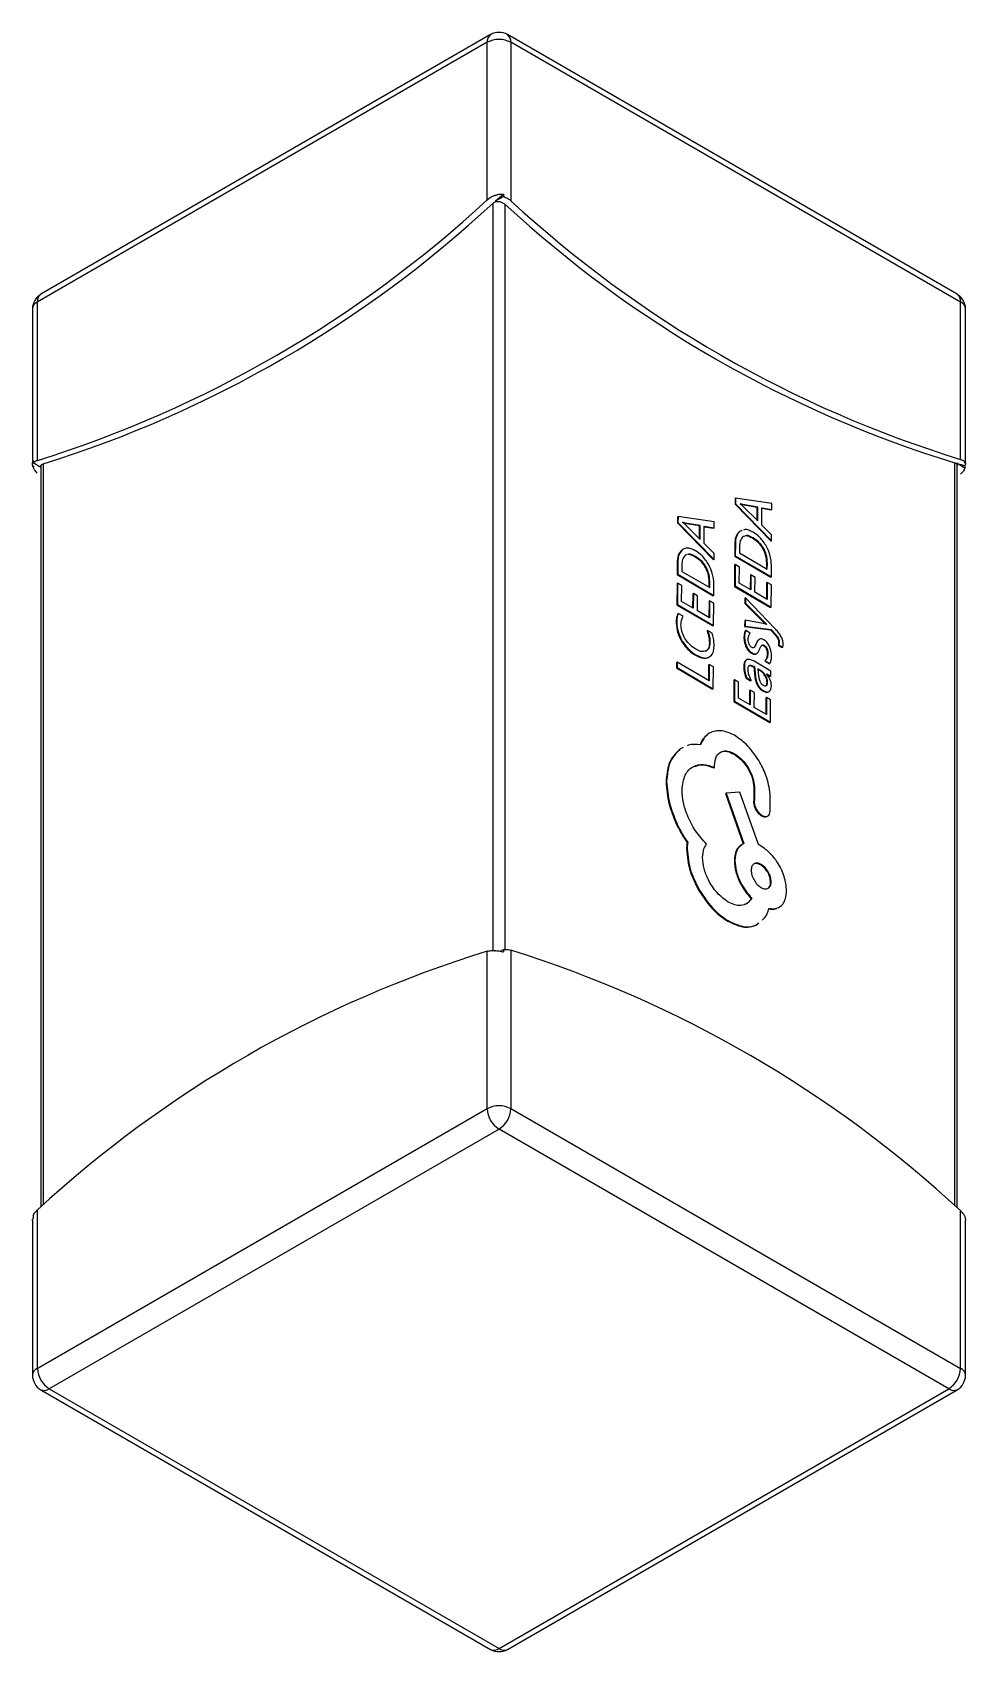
# Model space of a CAD drawing. Header units: millimetres. Extents: x 206 to 880, y 122 to 722.
# Drawn here: x 746.4 to 757.55, y 284.17 to 303.51 of the extents above; entities that cross this region are included whole.
import ezdxf

# ---------------------------------------------------------------- set-up
doc = ezdxf.new("R2010")
doc.units = ezdxf.units.MM

msp = doc.modelspace()

# ---------------------------------------------------------------- linework, layer by layer
at = {"color": 7, "linetype": 'Continuous', "lineweight": 25}
for p, q in [((751.83, 303.395), (746.456, 300.293)), ((751.872, 303.487), (746.498, 300.385)), ((751.83, 301.515), (751.83, 303.395)), ((757.446, 300.385), (752.072, 303.487)), ((752.113, 303.395), (752.113, 301.503)), ((757.487, 300.293), (752.113, 303.395)), ((751.92, 301.567), (751.92, 301.57)), ((751.931, 301.56), (751.92, 301.567)), ((751.931, 301.501), (752.024, 301.554)), ((752.024, 301.583), (752.024, 301.554)), ((751.901, 292.546), (751.901, 301.474)), ((751.931, 301.501), (751.931, 301.494)), ((752.043, 301.462), (752.043, 292.558)), ((746.398, 300.211), (746.398, 298.362)), ((746.456, 300.293), (746.456, 298.4)), ((757.487, 298.412), (757.487, 300.293)), ((757.546, 298.362), (757.546, 300.211)), ((746.405, 298.399), (746.405, 298.37)), ((746.497, 298.317), (746.405, 298.37)), ((746.416, 298.329), (746.405, 298.323)), ((746.405, 298.323), (746.405, 298.326)), ((746.497, 298.317), (746.498, 298.317)), ((746.498, 298.339), (746.498, 289.484)), ((746.527, 298.359), (746.527, 289.51)), ((757.417, 289.498), (757.417, 298.372)), ((757.446, 289.472), (757.446, 298.339)), ((757.539, 298.31), (757.447, 298.363)), ((757.539, 298.383), (757.528, 298.376)), ((757.539, 298.383), (757.539, 298.386)), ((757.539, 298.339), (757.539, 298.31)), ((754.799, 297.951), (754.792, 297.947)), ((754.792, 297.947), (754.792, 297.878)), ((754.799, 297.882), (754.792, 297.878)), ((754.799, 297.951), (754.799, 297.882)), ((755.232, 297.887), (754.799, 297.951)), ((754.799, 297.882), (755.229, 297.44)), ((754.854, 297.883), (754.854, 297.882)), ((755.231, 297.816), (755.232, 297.887)), ((754.104, 297.726), (754.103, 297.657)), ((754.111, 297.73), (754.104, 297.726)), ((754.111, 297.73), (754.11, 297.661)), ((754.543, 297.666), (754.111, 297.73)), ((754.792, 297.878), (755.222, 297.436)), ((754.877, 297.869), (754.865, 297.873)), ((754.884, 297.873), (754.877, 297.869)), ((755.057, 297.839), (754.877, 297.869)), ((755.064, 297.843), (754.884, 297.873)), ((754.884, 297.856), (755.063, 297.677)), ((755.056, 297.684), (755.057, 297.839)), ((755.064, 297.843), (755.057, 297.839)), ((755.063, 297.677), (755.064, 297.843)), ((755.112, 297.628), (755.113, 297.835)), ((755.113, 297.835), (755.231, 297.816)), ((755.113, 297.83), (755.224, 297.812)), ((755.231, 297.816), (755.224, 297.812)), ((754.11, 297.661), (754.103, 297.657)), ((754.103, 297.657), (754.534, 297.215)), ((754.11, 297.661), (754.541, 297.219)), ((754.166, 297.662), (754.166, 297.661)), ((754.189, 297.648), (754.177, 297.652)), ((754.196, 297.653), (754.189, 297.648)), ((754.369, 297.618), (754.189, 297.648)), ((754.376, 297.623), (754.196, 297.653)), ((754.196, 297.635), (754.375, 297.456)), ((754.368, 297.463), (754.369, 297.618)), ((754.376, 297.623), (754.369, 297.618)), ((754.375, 297.456), (754.376, 297.623)), ((754.423, 297.407), (754.425, 297.614)), ((754.425, 297.614), (754.543, 297.595)), ((754.425, 297.609), (754.536, 297.591)), ((754.543, 297.595), (754.536, 297.591)), ((754.543, 297.595), (754.543, 297.666)), ((754.865, 297.558), (754.847, 297.553)), ((754.854, 297.557), (754.847, 297.553)), ((754.872, 297.563), (754.854, 297.557)), ((754.902, 297.493), (754.88, 297.487)), ((754.909, 297.497), (754.887, 297.491)), ((755.229, 297.511), (755.112, 297.628)), ((755.229, 297.44), (755.229, 297.511)), ((754.166, 297.336), (754.159, 297.332)), ((754.541, 297.29), (754.423, 297.407)), ((754.789, 297.399), (754.788, 297.257)), ((754.796, 297.403), (754.789, 297.399)), ((754.796, 297.403), (754.795, 297.261)), ((754.845, 297.371), (754.845, 297.296)), ((755.009, 297.474), (755.002, 297.47)), ((755.134, 297.348), (755.127, 297.344)), ((755.229, 297.44), (755.222, 297.436)), ((754.1, 297.178), (754.099, 297.036)), ((754.107, 297.182), (754.1, 297.178)), ((754.107, 297.182), (754.107, 297.04)), ((754.157, 297.15), (754.157, 297.075)), ((754.213, 297.272), (754.191, 297.266)), ((754.22, 297.276), (754.199, 297.27)), ((754.32, 297.253), (754.313, 297.249)), ((754.446, 297.127), (754.438, 297.123)), ((754.541, 297.219), (754.534, 297.215)), ((754.541, 297.219), (754.541, 297.29)), ((754.787, 297.152), (754.786, 296.896)), ((754.794, 297.156), (754.787, 297.152)), ((754.795, 297.261), (754.788, 297.257)), ((754.788, 297.257), (755.219, 297.005)), ((754.794, 297.156), (754.793, 296.901)), ((754.844, 297.127), (754.794, 297.156)), ((754.795, 297.261), (755.226, 297.009)), ((754.843, 296.936), (754.844, 297.127)), ((754.845, 297.296), (755.177, 297.102)), ((755.17, 297.106), (755.171, 297.17)), ((755.178, 297.174), (755.171, 297.17)), ((755.177, 297.102), (755.178, 297.174)), ((755.226, 297.009), (755.227, 297.145)), ((754.099, 296.931), (754.097, 296.676)), ((754.107, 297.04), (754.099, 297.036)), ((754.099, 297.036), (754.531, 296.784)), ((754.106, 296.935), (754.099, 296.931)), ((754.106, 296.935), (754.104, 296.68)), ((754.156, 296.906), (754.106, 296.935)), ((754.107, 297.04), (754.538, 296.788)), ((754.157, 297.075), (754.489, 296.881)), ((754.482, 296.885), (754.483, 296.949)), ((754.49, 296.953), (754.483, 296.949)), ((754.489, 296.881), (754.49, 296.953)), ((754.538, 296.788), (754.539, 296.924)), ((754.981, 296.855), (754.843, 296.936)), ((754.975, 297.028), (754.974, 296.859)), ((754.982, 297.032), (754.975, 297.028)), ((754.982, 297.032), (754.981, 296.855)), ((755.031, 297.003), (754.982, 297.032)), ((755.03, 296.826), (755.031, 297.003)), ((755.169, 296.94), (755.168, 296.745)), ((755.176, 296.944), (755.169, 296.94)), ((755.176, 296.944), (755.175, 296.741)), ((755.226, 296.915), (755.176, 296.944)), ((755.226, 297.009), (755.219, 297.005)), ((755.224, 296.648), (755.226, 296.915)), ((754.154, 296.715), (754.156, 296.906)), ((754.286, 296.807), (754.285, 296.638)), ((754.294, 296.811), (754.286, 296.807)), ((754.294, 296.811), (754.292, 296.634)), ((754.343, 296.782), (754.294, 296.811)), ((754.342, 296.605), (754.343, 296.782)), ((754.481, 296.719), (754.48, 296.524)), ((754.488, 296.723), (754.481, 296.719)), ((754.488, 296.723), (754.487, 296.52)), ((754.537, 296.694), (754.488, 296.723)), ((754.538, 296.788), (754.531, 296.784)), ((754.793, 296.901), (754.786, 296.896)), ((754.786, 296.896), (755.217, 296.644)), ((754.793, 296.901), (755.224, 296.648)), ((754.915, 296.761), (754.908, 296.757)), ((754.908, 296.757), (754.908, 296.693)), ((755.269, 296.393), (754.915, 296.761)), ((754.915, 296.761), (754.915, 296.697)), ((755.175, 296.741), (755.03, 296.826)), ((754.104, 296.68), (754.097, 296.676)), ((754.097, 296.676), (754.529, 296.423)), ((754.104, 296.68), (754.536, 296.427)), ((754.114, 296.574), (754.107, 296.57)), ((754.172, 296.54), (754.114, 296.574)), ((754.292, 296.634), (754.154, 296.715)), ((754.487, 296.52), (754.342, 296.605)), ((754.536, 296.427), (754.537, 296.694)), ((754.915, 296.697), (754.908, 296.693)), ((754.908, 296.693), (755.139, 296.46)), ((754.915, 296.697), (755.146, 296.464)), ((755.224, 296.648), (755.217, 296.644)), ((754.096, 296.467), (754.089, 296.463)), ((754.464, 296.369), (754.457, 296.365)), ((754.517, 296.338), (754.464, 296.369)), ((754.536, 296.427), (754.529, 296.423)), ((754.907, 296.486), (754.906, 296.417)), ((754.913, 296.421), (754.906, 296.417)), ((754.906, 296.417), (755.215, 296.376)), ((754.914, 296.491), (754.907, 296.486)), ((754.914, 296.491), (754.913, 296.421)), ((754.913, 296.421), (755.222, 296.38)), ((754.92, 296.368), (754.913, 296.364)), ((755.146, 296.448), (754.914, 296.491)), ((754.972, 296.337), (754.92, 296.368)), ((755.146, 296.464), (755.139, 296.46)), ((755.171, 296.44), (755.146, 296.448)), ((755.171, 296.442), (755.169, 296.441)), ((755.171, 296.442), (755.171, 296.44)), ((755.222, 296.38), (755.215, 296.376)), ((755.215, 296.376), (755.27, 296.316)), ((755.222, 296.38), (755.278, 296.32)), ((754.158, 296.247), (754.151, 296.243)), ((754.492, 296.224), (754.485, 296.22)), ((754.905, 296.292), (754.898, 296.288)), ((754.929, 296.179), (754.922, 296.175)), ((755.046, 296.21), (755.039, 296.205)), ((755.08, 296.263), (755.073, 296.258)), ((755.086, 296.266), (755.079, 296.262)), ((755.142, 296.19), (755.135, 296.186)), ((755.278, 296.32), (755.27, 296.316)), ((755.314, 296.199), (755.307, 296.195)), ((755.307, 296.195), (755.355, 296.167)), ((755.321, 296.231), (755.314, 296.227)), ((755.314, 296.199), (755.362, 296.171)), ((755.362, 296.171), (755.355, 296.167)), ((754.1, 295.991), (754.093, 295.986)), ((754.093, 295.986), (754.093, 295.922)), ((754.1, 295.991), (754.1, 295.926)), ((754.482, 295.767), (754.1, 295.991)), ((754.325, 296.077), (754.318, 296.073)), ((754.482, 296.05), (754.475, 296.046)), ((754.476, 295.96), (754.475, 295.771)), ((754.484, 295.964), (754.476, 295.96)), ((754.484, 295.964), (754.482, 295.767)), ((754.533, 295.936), (754.484, 295.964)), ((754.995, 296.101), (754.988, 296.097)), ((755.219, 295.885), (755.021, 296.001)), ((755.044, 296.09), (755.037, 296.086)), ((755.045, 296.09), (755.052, 296.094)), ((755.153, 296.008), (755.146, 296.004)), ((755.146, 296.004), (755.202, 295.971)), ((755.153, 296.008), (755.209, 295.975)), ((755.184, 296.093), (755.177, 296.089)), ((755.209, 295.975), (755.202, 295.971)), ((754.1, 295.926), (754.093, 295.922)), ((754.093, 295.922), (754.524, 295.67)), ((754.1, 295.926), (754.531, 295.674)), ((754.531, 295.674), (754.533, 295.936)), ((754.779, 295.777), (754.777, 295.522)), ((754.786, 295.781), (754.779, 295.777)), ((754.786, 295.781), (754.784, 295.526)), ((754.835, 295.752), (754.786, 295.781)), ((754.834, 295.561), (754.835, 295.752)), ((754.903, 295.941), (754.896, 295.937)), ((754.931, 295.802), (754.924, 295.798)), ((754.924, 295.798), (754.977, 295.767)), ((754.931, 295.802), (754.984, 295.771)), ((754.984, 295.771), (754.977, 295.767)), ((755.023, 295.937), (755.016, 295.933)), ((755.016, 295.933), (755.028, 295.82)), ((755.023, 295.937), (755.035, 295.824)), ((755.035, 295.824), (755.028, 295.82)), ((755.094, 295.896), (755.064, 295.913)), ((755.064, 295.913), (755.073, 295.824)), ((755.087, 295.892), (755.065, 295.904)), ((755.094, 295.896), (755.087, 295.892)), ((755.157, 295.832), (755.149, 295.828)), ((755.171, 295.85), (755.219, 295.822)), ((755.171, 295.849), (755.171, 295.85)), ((755.178, 295.838), (755.212, 295.818)), ((755.219, 295.822), (755.212, 295.818)), ((755.219, 295.822), (755.219, 295.885)), ((754.531, 295.674), (754.524, 295.67)), ((754.972, 295.48), (754.834, 295.561)), ((754.966, 295.653), (754.965, 295.484)), ((754.973, 295.657), (754.966, 295.653)), ((754.973, 295.657), (754.972, 295.48)), ((755.023, 295.629), (754.973, 295.657)), ((755.022, 295.451), (755.023, 295.629)), ((755.135, 295.648), (755.128, 295.644)), ((755.161, 295.565), (755.16, 295.37)), ((755.168, 295.569), (755.161, 295.565)), ((755.168, 295.569), (755.167, 295.366)), ((755.217, 295.54), (755.168, 295.569)), ((755.181, 295.75), (755.174, 295.746)), ((755.191, 295.635), (755.199, 295.639)), ((755.201, 295.64), (755.199, 295.639)), ((754.784, 295.526), (754.777, 295.522)), ((754.777, 295.522), (755.208, 295.269)), ((754.784, 295.526), (755.216, 295.273)), ((755.167, 295.366), (755.022, 295.451)), ((755.216, 295.273), (755.217, 295.54)), ((755.216, 295.273), (755.208, 295.269)), ((754.165, 294.966), (754.131, 294.95)), ((754.138, 294.954), (754.131, 294.95)), ((754.172, 294.97), (754.138, 294.954)), ((754.787, 294.897), (754.78, 294.892)), ((754.546, 294.733), (754.539, 294.729)), ((754.546, 294.733), (754.546, 294.761)), ((753.975, 294.568), (753.968, 294.564)), ((754.685, 294.425), (754.678, 294.42)), ((754.678, 294.42), (754.89, 293.822)), ((754.849, 294.439), (754.685, 294.425)), ((754.685, 294.425), (754.897, 293.826)), ((755.073, 293.812), (754.849, 294.439)), ((755.017, 294.498), (755.016, 294.339)), ((755.024, 294.502), (755.017, 294.498)), ((755.024, 294.502), (755.024, 294.344)), ((755.21, 294.206), (755.212, 294.414)), ((755.02, 294.324), (755.013, 294.32)), ((755.024, 294.344), (755.016, 294.339)), ((754.092, 294.074), (754.085, 294.07)), ((755.115, 294.159), (755.108, 294.155)), ((754.226, 293.84), (754.219, 293.836)), ((754.897, 293.826), (754.89, 293.822)), ((754.22, 293.762), (754.212, 293.758)), ((755.103, 293.794), (755.073, 293.812)), ((754.791, 293.622), (754.784, 293.618)), ((754.364, 293.27), (754.357, 293.266)), ((755.224, 293.366), (755.217, 293.361)), ((754.992, 293.172), (754.985, 293.168)), ((754.713, 292.899), (754.706, 292.895)), ((755.041, 292.848), (755.07, 292.873)), ((755.048, 292.852), (755.041, 292.848)), ((755.048, 292.852), (755.078, 292.877)), ((751.83, 290.657), (751.83, 292.538)), ((751.92, 292.543), (751.92, 292.546)), ((751.924, 292.544), (751.92, 292.546)), ((751.988, 292.538), (752.024, 292.559)), ((752.024, 292.559), (752.024, 292.53)), ((752.113, 292.55), (752.113, 290.657)), ((746.456, 287.555), (751.83, 290.657)), ((752.113, 290.657), (757.487, 287.555)), ((751.972, 290.412), (746.598, 287.31)), ((757.346, 287.31), (751.972, 290.412)), ((746.405, 289.375), (746.405, 289.346)), ((746.456, 289.448), (746.456, 287.555)), ((757.487, 287.555), (757.487, 289.436)), ((746.398, 289.323), (746.398, 287.473)), ((757.539, 289.359), (757.539, 289.362)), ((757.542, 289.353), (757.545, 289.323)), ((757.546, 287.473), (757.546, 289.323)), ((746.498, 287.3), (751.872, 284.198)), ((746.598, 287.31), (751.972, 284.208)), ((751.972, 284.208), (757.346, 287.31)), ((752.072, 284.198), (757.446, 287.3))]:
    msp.add_line(p, q, dxfattribs=at)
at = {"color": 7, "linetype": 'Continuous', "lineweight": 25, "flags": 128}
msp.add_lwpolyline([(757.447, 298.363), (757.442, 298.363), (757.437, 298.362)], dxfattribs=at)
at = {"color": 7, "linetype": 'Continuous', "lineweight": 25}
for centre, radius, start, end in [((751.972, 303.314), 0.2, 60.0027, 119.9973), ((751.931, 303.405), 0.101, 125.698, 185.6204), ((751.972, 303.123), 0.307, 62.6097, 117.3903), ((752.013, 303.405), 0.101, 354.3796, 54.302), ((765.126, 316.375), 19.839, 228.2659, 228.3095), ((738.777, 316.351), 19.839, 311.534, 311.8908), ((742.264, 311.828), 14.067, 287.3407, 312.8495), ((742.334, 311.787), 14.067, 287.3407, 312.8495), ((761.528, 311.739), 13.985, 227.2961, 252.9052), ((761.598, 311.78), 13.985, 227.2961, 252.9052), ((746.598, 300.211), 0.2, 119.9973, 180), ((746.498, 300.201), 0.101, 114.3747, 174.3052), ((746.557, 300.303), 0.101, 125.698, 185.6204), ((757.346, 300.211), 0.2, 0, 60.0027), ((757.387, 300.303), 0.101, 354.3796, 54.302), ((757.446, 300.201), 0.101, 5.6948, 65.6253), ((744.088, 307.152), 9.125, 284.7104, 284.7837), ((759.816, 307.176), 9.125, 254.9537, 255.5526), ((755.942, 279.17), 13.985, 107.0948, 132.7039), ((747.921, 279.122), 14.067, 47.1505, 72.6593), ((751.972, 290.384), 0.307, 62.6097, 117.3903), ((752.138, 290.671), 0.307, 182.6055, 237.3945), ((751.806, 290.671), 0.307, 302.6055, 357.3945), ((746.498, 287.463), 0.101, 114.3747, 174.3052), ((746.598, 287.473), 0.2, 180, 240.0027), ((746.764, 287.569), 0.307, 182.6055, 237.3945), ((757.18, 287.569), 0.307, 302.6055, 357.3945), ((757.346, 287.473), 0.2, 299.9973, 0), ((757.446, 287.463), 0.101, 5.6948, 65.6253), ((746.539, 287.392), 0.101, 245.686, 305.6182), ((757.405, 287.392), 0.101, 234.3818, 294.314), ((751.913, 284.29), 0.101, 245.686, 305.6182), ((751.972, 284.371), 0.2, 240.0027, 299.9973), ((752.031, 284.29), 0.101, 234.3818, 294.314)]:
    msp.add_arc(centre, radius, start, end, dxfattribs=at)
for points, knots in [([(751.83, 301.515), (751.845, 301.526), (751.872, 301.547), (751.905, 301.561), (751.92, 301.567)], [0, 0, 0, 0, 0.560034, 1, 1, 1, 1]), ([(751.92, 301.57), (751.922, 301.57), (751.926, 301.57), (751.93, 301.57), (751.931, 301.57)], [0, 0, 0, 0, 0.56, 1, 1, 1, 1]), ([(751.931, 301.57), (751.949, 301.575), (751.979, 301.583), (752.01, 301.583), (752.024, 301.583)], [0, 0, 0, 0, 0.559859, 1, 1, 1, 1]), ([(751.931, 301.57), (751.931, 301.568), (751.931, 301.565), (751.931, 301.562), (751.931, 301.56)], [0, 0, 0, 0, 0.559989, 1, 1, 1, 1]), ([(752.024, 301.554), (752.042, 301.546), (752.076, 301.533), (752.102, 301.512), (752.113, 301.503)], [0, 0, 0, 0, 0.559694, 1, 1, 1, 1]), ([(751.901, 301.474), (751.906, 301.478), (751.915, 301.486), (751.927, 301.491), (751.931, 301.494)], [0, 0, 0, 0, 0.559806, 1, 1, 1, 1]), ([(751.931, 301.494), (751.942, 301.495), (751.964, 301.497), (752.005, 301.487), (752.028, 301.471), (752.043, 301.462)], [0, 0, 0, 0, 0.280252, 0.560887, 1, 1, 1, 1]), ([(746.402, 298.332), (746.4, 298.345), (746.395, 298.368), (746.402, 298.389), (746.405, 298.399)], [0, 0, 0, 0, 0.559819, 1, 1, 1, 1]), ([(746.402, 298.332), (746.405, 298.331), (746.409, 298.33), (746.414, 298.33), (746.416, 298.329)], [0, 0, 0, 0, 0.559989, 1, 1, 1, 1]), ([(746.405, 298.326), (746.404, 298.327), (746.403, 298.329), (746.402, 298.331), (746.402, 298.332)], [0, 0, 0, 0, 0.56, 1, 1, 1, 1]), ([(746.405, 298.37), (746.411, 298.377), (746.423, 298.389), (746.446, 298.397), (746.456, 298.4)], [0, 0, 0, 0, 0.558396, 1, 1, 1, 1]), ([(746.456, 298.249), (746.444, 298.262), (746.421, 298.285), (746.41, 298.311), (746.405, 298.323)], [0, 0, 0, 0, 0.559975, 1, 1, 1, 1]), ([(746.499, 298.334), (746.499, 298.337), (746.5, 298.348), (746.516, 298.355), (746.527, 298.359)], [0, 0, 0, 0, 0.330823, 1, 1, 1, 1]), ([(757.417, 298.372), (757.421, 298.37), (757.429, 298.368), (757.435, 298.364), (757.437, 298.362)], [0, 0, 0, 0, 0.559806, 1, 1, 1, 1]), ([(757.437, 298.362), (757.442, 298.355), (757.447, 298.346), (757.445, 298.336), (757.445, 298.334)], [0, 0, 0, 0, 0.815158, 1, 1, 1, 1]), ([(757.487, 298.412), (757.5, 298.408), (757.523, 298.4), (757.534, 298.388), (757.539, 298.383)], [0, 0, 0, 0, 0.559773, 1, 1, 1, 1]), ([(757.539, 298.31), (757.533, 298.296), (757.521, 298.269), (757.498, 298.247), (757.487, 298.237)], [0, 0, 0, 0, 0.559772, 1, 1, 1, 1]), ([(757.528, 298.376), (757.53, 298.376), (757.535, 298.377), (757.54, 298.378), (757.542, 298.378)], [0, 0, 0, 0, 0.560011, 1, 1, 1, 1]), ([(757.539, 298.386), (757.54, 298.385), (757.541, 298.382), (757.541, 298.379), (757.542, 298.378)], [0, 0, 0, 0, 0.56, 1, 1, 1, 1]), ([(757.542, 298.378), (757.544, 298.371), (757.548, 298.359), (757.542, 298.345), (757.539, 298.339)], [0, 0, 0, 0, 0.559705, 1, 1, 1, 1]), ([(754.884, 297.873), (754.88, 297.875), (754.87, 297.877), (754.859, 297.881), (754.854, 297.883)], [0, 0, 0, 0, 0.461299, 1, 1, 1, 1]), ([(754.854, 297.882), (754.86, 297.877), (754.871, 297.869), (754.88, 297.86), (754.884, 297.856)], [0, 0, 0, 0, 0.62739, 1, 1, 1, 1]), ([(754.196, 297.653), (754.191, 297.654), (754.181, 297.656), (754.171, 297.66), (754.166, 297.662)], [0, 0, 0, 0, 0.461299, 1, 1, 1, 1]), ([(754.166, 297.661), (754.172, 297.656), (754.182, 297.648), (754.192, 297.639), (754.196, 297.635)], [0, 0, 0, 0, 0.62739, 1, 1, 1, 1]), ([(754.847, 297.553), (754.828, 297.533), (754.794, 297.496), (754.79, 297.429), (754.789, 297.399)], [0, 0, 0, 0, 0.541032, 1, 1, 1, 1]), ([(754.854, 297.557), (754.835, 297.537), (754.801, 297.5), (754.797, 297.434), (754.796, 297.403)], [0, 0, 0, 0, 0.541032, 1, 1, 1, 1]), ([(755.007, 297.542), (754.991, 297.551), (754.958, 297.568), (754.918, 297.579), (754.9, 297.572), (754.894, 297.569)], [0, 0, 0, 0, 0.422131, 0.812827, 1, 1, 1, 1]), ([(755.009, 297.474), (754.995, 297.481), (754.968, 297.495), (754.936, 297.506), (754.922, 297.501), (754.918, 297.499)], [0, 0, 0, 0, 0.441196, 0.833008, 1, 1, 1, 1]), ([(755.002, 297.47), (754.988, 297.477), (754.961, 297.491), (754.932, 297.501), (754.92, 297.498), (754.918, 297.497)], [0, 0, 0, 0, 0.488851, 0.922983, 1, 1, 1, 1]), ([(755.168, 297.373), (755.143, 297.412), (755.096, 297.484), (755.035, 297.524), (755.007, 297.542)], [0, 0, 0, 0, 0.540507, 1, 1, 1, 1]), ([(754.159, 297.332), (754.14, 297.312), (754.106, 297.275), (754.102, 297.208), (754.1, 297.178)], [0, 0, 0, 0, 0.541032, 1, 1, 1, 1]), ([(754.166, 297.336), (754.147, 297.316), (754.113, 297.279), (754.109, 297.213), (754.107, 297.182)], [0, 0, 0, 0, 0.541032, 1, 1, 1, 1]), ([(754.319, 297.321), (754.302, 297.33), (754.27, 297.347), (754.214, 297.359), (754.184, 297.345), (754.166, 297.336)], [0, 0, 0, 0, 0.297635, 0.573106, 1, 1, 1, 1]), ([(754.48, 297.152), (754.454, 297.191), (754.407, 297.263), (754.347, 297.303), (754.319, 297.321)], [0, 0, 0, 0, 0.540507, 1, 1, 1, 1]), ([(754.887, 297.491), (754.874, 297.475), (754.849, 297.446), (754.846, 297.395), (754.845, 297.371)], [0, 0, 0, 0, 0.529515, 1, 1, 1, 1]), ([(755.127, 297.344), (755.118, 297.358), (755.1, 297.387), (755.057, 297.433), (755.023, 297.456), (755.002, 297.47)], [0, 0, 0, 0, 0.25995, 0.527871, 1, 1, 1, 1]), ([(755.134, 297.348), (755.125, 297.362), (755.107, 297.391), (755.064, 297.437), (755.03, 297.46), (755.009, 297.474)], [0, 0, 0, 0, 0.25995, 0.527871, 1, 1, 1, 1]), ([(755.171, 297.17), (755.169, 297.203), (755.167, 297.259), (755.138, 297.319), (755.127, 297.344)], [0, 0, 0, 0, 0.591294, 1, 1, 1, 1]), ([(755.178, 297.174), (755.176, 297.207), (755.174, 297.263), (755.145, 297.323), (755.134, 297.348)], [0, 0, 0, 0, 0.591294, 1, 1, 1, 1]), ([(755.227, 297.145), (755.225, 297.188), (755.22, 297.262), (755.183, 297.34), (755.168, 297.373)], [0, 0, 0, 0, 0.577296, 1, 1, 1, 1]), ([(754.199, 297.27), (754.185, 297.254), (754.16, 297.225), (754.158, 297.174), (754.157, 297.15)], [0, 0, 0, 0, 0.529515, 1, 1, 1, 1]), ([(754.32, 297.253), (754.306, 297.26), (754.28, 297.274), (754.248, 297.285), (754.234, 297.28), (754.229, 297.278)], [0, 0, 0, 0, 0.441196, 0.833008, 1, 1, 1, 1]), ([(754.313, 297.249), (754.299, 297.256), (754.273, 297.27), (754.243, 297.28), (754.232, 297.277), (754.23, 297.276)], [0, 0, 0, 0, 0.488851, 0.922983, 1, 1, 1, 1]), ([(754.438, 297.123), (754.43, 297.137), (754.412, 297.166), (754.369, 297.212), (754.335, 297.235), (754.313, 297.249)], [0, 0, 0, 0, 0.25995, 0.527871, 1, 1, 1, 1]), ([(754.446, 297.127), (754.437, 297.141), (754.419, 297.17), (754.376, 297.216), (754.342, 297.239), (754.32, 297.253)], [0, 0, 0, 0, 0.25995, 0.527871, 1, 1, 1, 1]), ([(754.483, 296.949), (754.481, 296.982), (754.479, 297.038), (754.45, 297.098), (754.438, 297.123)], [0, 0, 0, 0, 0.591294, 1, 1, 1, 1]), ([(754.49, 296.953), (754.488, 296.986), (754.486, 297.042), (754.457, 297.102), (754.446, 297.127)], [0, 0, 0, 0, 0.591294, 1, 1, 1, 1]), ([(754.539, 296.924), (754.536, 296.967), (754.532, 297.041), (754.495, 297.119), (754.48, 297.152)], [0, 0, 0, 0, 0.577296, 1, 1, 1, 1]), ([(754.107, 296.57), (754.101, 296.554), (754.09, 296.522), (754.089, 296.482), (754.089, 296.463)], [0, 0, 0, 0, 0.516592, 1, 1, 1, 1]), ([(754.114, 296.574), (754.108, 296.558), (754.097, 296.526), (754.096, 296.486), (754.096, 296.467)], [0, 0, 0, 0, 0.516592, 1, 1, 1, 1]), ([(754.146, 296.438), (754.147, 296.46), (754.15, 296.5), (754.166, 296.528), (754.172, 296.54)], [0, 0, 0, 0, 0.564823, 1, 1, 1, 1]), ([(754.089, 296.463), (754.092, 296.422), (754.097, 296.35), (754.135, 296.275), (754.151, 296.243)], [0, 0, 0, 0, 0.568137, 1, 1, 1, 1]), ([(754.096, 296.467), (754.099, 296.426), (754.104, 296.354), (754.142, 296.28), (754.158, 296.247)], [0, 0, 0, 0, 0.568137, 1, 1, 1, 1]), ([(754.193, 296.275), (754.178, 296.305), (754.15, 296.362), (754.147, 296.414), (754.146, 296.438)], [0, 0, 0, 0, 0.545172, 1, 1, 1, 1]), ([(754.457, 296.365), (754.466, 296.338), (754.483, 296.287), (754.484, 296.241), (754.485, 296.22)], [0, 0, 0, 0, 0.540106, 1, 1, 1, 1]), ([(754.464, 296.369), (754.473, 296.342), (754.49, 296.291), (754.491, 296.245), (754.492, 296.224)], [0, 0, 0, 0, 0.540106, 1, 1, 1, 1]), ([(754.542, 296.186), (754.541, 296.215), (754.54, 296.263), (754.524, 296.317), (754.517, 296.338)], [0, 0, 0, 0, 0.595834, 1, 1, 1, 1]), ([(754.913, 296.364), (754.908, 296.351), (754.9, 296.329), (754.899, 296.3), (754.898, 296.288)], [0, 0, 0, 0, 0.549614, 1, 1, 1, 1]), ([(754.92, 296.368), (754.915, 296.355), (754.907, 296.333), (754.906, 296.305), (754.905, 296.292)], [0, 0, 0, 0, 0.549614, 1, 1, 1, 1]), ([(754.949, 296.26), (754.951, 296.277), (754.953, 296.308), (754.966, 296.328), (754.972, 296.337)], [0, 0, 0, 0, 0.567156, 1, 1, 1, 1]), ([(755.139, 296.46), (755.145, 296.455), (755.15, 296.45), (755.156, 296.445), (755.156, 296.445)], [0, 0, 0, 0, 0.927951, 1, 1, 1, 1]), ([(755.146, 296.464), (755.152, 296.459), (755.16, 296.452), (755.168, 296.445), (755.171, 296.442)], [0, 0, 0, 0, 0.638425, 1, 1, 1, 1]), ([(755.367, 296.209), (755.366, 296.224), (755.363, 296.256), (755.338, 296.306), (755.306, 296.352), (755.282, 296.378), (755.269, 296.393)], [0, 0, 0, 0, 0.242258, 0.495139, 0.726622, 1, 1, 1, 1]), ([(754.151, 296.243), (754.178, 296.205), (754.227, 296.132), (754.289, 296.092), (754.318, 296.073)], [0, 0, 0, 0, 0.535916, 1, 1, 1, 1]), ([(754.158, 296.247), (754.185, 296.209), (754.235, 296.136), (754.297, 296.096), (754.325, 296.077)], [0, 0, 0, 0, 0.535916, 1, 1, 1, 1]), ([(754.322, 296.147), (754.294, 296.165), (754.247, 296.197), (754.209, 296.252), (754.193, 296.275)], [0, 0, 0, 0, 0.585906, 1, 1, 1, 1]), ([(754.446, 296.123), (754.426, 296.119), (754.389, 296.111), (754.344, 296.135), (754.322, 296.147)], [0, 0, 0, 0, 0.528199, 1, 1, 1, 1]), ([(754.485, 296.22), (754.483, 296.194), (754.479, 296.148), (754.451, 296.128), (754.439, 296.119)], [0, 0, 0, 0, 0.571087, 1, 1, 1, 1]), ([(754.492, 296.224), (754.49, 296.198), (754.486, 296.152), (754.458, 296.132), (754.446, 296.123)], [0, 0, 0, 0, 0.571087, 1, 1, 1, 1]), ([(754.482, 296.05), (754.501, 296.066), (754.536, 296.095), (754.54, 296.157), (754.542, 296.186)], [0, 0, 0, 0, 0.538195, 1, 1, 1, 1]), ([(754.898, 296.288), (754.899, 296.267), (754.901, 296.231), (754.916, 296.192), (754.922, 296.175)], [0, 0, 0, 0, 0.581614, 1, 1, 1, 1]), ([(754.905, 296.292), (754.906, 296.271), (754.908, 296.235), (754.923, 296.196), (754.929, 296.179)], [0, 0, 0, 0, 0.581614, 1, 1, 1, 1]), ([(754.922, 296.175), (754.927, 296.166), (754.936, 296.147), (754.958, 296.118), (754.976, 296.105), (754.988, 296.097)], [0, 0, 0, 0, 0.292205, 0.564001, 1, 1, 1, 1]), ([(754.929, 296.179), (754.934, 296.17), (754.943, 296.151), (754.965, 296.122), (754.984, 296.109), (754.995, 296.101)], [0, 0, 0, 0, 0.292205, 0.564001, 1, 1, 1, 1]), ([(754.961, 296.204), (754.957, 296.215), (754.95, 296.234), (754.95, 296.252), (754.949, 296.26)], [0, 0, 0, 0, 0.523627, 1, 1, 1, 1]), ([(754.99, 296.168), (754.987, 296.17), (754.981, 296.174), (754.969, 296.187), (754.964, 296.197), (754.961, 296.204)], [0, 0, 0, 0, 0.279552, 0.548934, 1, 1, 1, 1]), ([(755.019, 296.165), (755.015, 296.163), (755.006, 296.16), (754.995, 296.165), (754.99, 296.168)], [0, 0, 0, 0, 0.533014, 1, 1, 1, 1]), ([(755.039, 296.205), (755.034, 296.194), (755.027, 296.177), (755.016, 296.164), (755.012, 296.161)], [0, 0, 0, 0, 0.676699, 1, 1, 1, 1]), ([(755.046, 296.21), (755.041, 296.198), (755.034, 296.181), (755.023, 296.169), (755.019, 296.165)], [0, 0, 0, 0, 0.676699, 1, 1, 1, 1]), ([(755.073, 296.258), (755.071, 296.257), (755.065, 296.252), (755.053, 296.235), (755.044, 296.217), (755.039, 296.205)], [0, 0, 0, 0, 0.108832, 0.405546, 1, 1, 1, 1]), ([(755.044, 296.09), (755.048, 296.092), (755.057, 296.096), (755.071, 296.114), (755.079, 296.131), (755.085, 296.143)], [0, 0, 0, 0, 0.204051, 0.464555, 1, 1, 1, 1]), ([(755.086, 296.266), (755.082, 296.264), (755.073, 296.258), (755.059, 296.24), (755.051, 296.222), (755.046, 296.21)], [0, 0, 0, 0, 0.211881, 0.474285, 1, 1, 1, 1]), ([(755.085, 296.143), (755.09, 296.155), (755.097, 296.174), (755.109, 296.187), (755.113, 296.192)], [0, 0, 0, 0, 0.667818, 1, 1, 1, 1]), ([(755.137, 296.257), (755.127, 296.263), (755.108, 296.272), (755.093, 296.268), (755.086, 296.266)], [0, 0, 0, 0, 0.572606, 1, 1, 1, 1]), ([(755.113, 296.192), (755.115, 296.193), (755.119, 296.196), (755.129, 296.197), (755.137, 296.193), (755.142, 296.19)], [0, 0, 0, 0, 0.288352, 0.560641, 1, 1, 1, 1]), ([(755.113, 296.191), (755.116, 296.192), (755.122, 296.193), (755.13, 296.189), (755.135, 296.186)], [0, 0, 0, 0, 0.368143, 1, 1, 1, 1]), ([(755.135, 296.186), (755.14, 296.183), (755.149, 296.177), (755.161, 296.161), (755.17, 296.141), (755.176, 296.116), (755.176, 296.098), (755.177, 296.089)], [0, 0, 0, 0, 0.16617, 0.317863, 0.479198, 0.70885, 1, 1, 1, 1]), ([(755.204, 296.178), (755.199, 296.188), (755.19, 296.206), (755.168, 296.236), (755.149, 296.249), (755.137, 296.257)], [0, 0, 0, 0, 0.287771, 0.558422, 1, 1, 1, 1]), ([(755.142, 296.19), (755.147, 296.187), (755.156, 296.181), (755.169, 296.165), (755.178, 296.145), (755.183, 296.12), (755.183, 296.102), (755.184, 296.093)], [0, 0, 0, 0, 0.16617, 0.317863, 0.479198, 0.70885, 1, 1, 1, 1]), ([(755.228, 296.061), (755.227, 296.083), (755.226, 296.121), (755.21, 296.162), (755.204, 296.178)], [0, 0, 0, 0, 0.5931, 1, 1, 1, 1]), ([(755.27, 296.316), (755.278, 296.308), (755.291, 296.292), (755.305, 296.268), (755.313, 296.245), (755.313, 296.233), (755.314, 296.227)], [0, 0, 0, 0, 0.321194, 0.592797, 0.792541, 1, 1, 1, 1]), ([(755.278, 296.32), (755.285, 296.312), (755.298, 296.296), (755.312, 296.272), (755.32, 296.249), (755.32, 296.237), (755.321, 296.231)], [0, 0, 0, 0, 0.321194, 0.592797, 0.792541, 1, 1, 1, 1]), ([(755.314, 296.227), (755.313, 296.22), (755.312, 296.209), (755.309, 296.199), (755.307, 296.195)], [0, 0, 0, 0, 0.542056, 1, 1, 1, 1]), ([(755.321, 296.231), (755.32, 296.225), (755.319, 296.213), (755.316, 296.203), (755.314, 296.199)], [0, 0, 0, 0, 0.542056, 1, 1, 1, 1]), ([(755.362, 296.171), (755.364, 296.177), (755.366, 296.189), (755.367, 296.202), (755.367, 296.209)], [0, 0, 0, 0, 0.522339, 1, 1, 1, 1]), ([(754.318, 296.073), (754.352, 296.056), (754.41, 296.027), (754.455, 296.04), (754.475, 296.046)], [0, 0, 0, 0, 0.582615, 1, 1, 1, 1]), ([(754.325, 296.077), (754.359, 296.06), (754.417, 296.031), (754.462, 296.044), (754.482, 296.05)], [0, 0, 0, 0, 0.582615, 1, 1, 1, 1]), ([(754.932, 296.016), (754.928, 296.015), (754.913, 296.011), (754.899, 295.983), (754.897, 295.953), (754.896, 295.937)], [0, 0, 0, 0, 0.16909, 0.548513, 1, 1, 1, 1]), ([(755.021, 296.001), (755.008, 296.008), (754.983, 296.021), (754.95, 296.027), (754.923, 296.017), (754.906, 295.988), (754.904, 295.957), (754.903, 295.941)], [0, 0, 0, 0, 0.215736, 0.397382, 0.561541, 0.761757, 1, 1, 1, 1]), ([(754.947, 295.909), (754.948, 295.917), (754.948, 295.932), (754.957, 295.948), (754.972, 295.955), (754.995, 295.952), (755.013, 295.942), (755.023, 295.937)], [0, 0, 0, 0, 0.190633, 0.356708, 0.518791, 0.733962, 1, 1, 1, 1]), ([(754.956, 295.945), (754.959, 295.947), (754.967, 295.952), (754.988, 295.948), (755.006, 295.938), (755.016, 295.933)], [0, 0, 0, 0, 0.171189, 0.54179, 1, 1, 1, 1]), ([(754.988, 296.097), (754.998, 296.092), (755.015, 296.083), (755.03, 296.085), (755.037, 296.086)], [0, 0, 0, 0, 0.573775, 1, 1, 1, 1]), ([(754.995, 296.101), (755.005, 296.096), (755.023, 296.087), (755.037, 296.089), (755.044, 296.09)], [0, 0, 0, 0, 0.573775, 1, 1, 1, 1]), ([(755.177, 296.089), (755.175, 296.069), (755.171, 296.034), (755.154, 296.013), (755.146, 296.004)], [0, 0, 0, 0, 0.549511, 1, 1, 1, 1]), ([(755.184, 296.093), (755.182, 296.073), (755.179, 296.038), (755.161, 296.017), (755.153, 296.008)], [0, 0, 0, 0, 0.549511, 1, 1, 1, 1]), ([(755.209, 295.975), (755.215, 295.988), (755.226, 296.013), (755.227, 296.046), (755.228, 296.061)], [0, 0, 0, 0, 0.535911, 1, 1, 1, 1]), ([(754.896, 295.937), (754.897, 295.911), (754.899, 295.867), (754.917, 295.819), (754.924, 295.798)], [0, 0, 0, 0, 0.572828, 1, 1, 1, 1]), ([(754.903, 295.941), (754.904, 295.915), (754.907, 295.871), (754.924, 295.823), (754.931, 295.802)], [0, 0, 0, 0, 0.572828, 1, 1, 1, 1]), ([(754.984, 295.771), (754.972, 295.798), (754.951, 295.846), (754.948, 295.89), (754.947, 295.909)], [0, 0, 0, 0, 0.566346, 1, 1, 1, 1]), ([(755.028, 295.82), (755.03, 295.806), (755.034, 295.779), (755.047, 295.738), (755.066, 295.7), (755.094, 295.666), (755.116, 295.652), (755.128, 295.644)], [0, 0, 0, 0, 0.223087, 0.413842, 0.584193, 0.78082, 1, 1, 1, 1]), ([(755.035, 295.824), (755.037, 295.81), (755.041, 295.783), (755.054, 295.742), (755.073, 295.705), (755.101, 295.67), (755.123, 295.656), (755.135, 295.648)], [0, 0, 0, 0, 0.223087, 0.413842, 0.584193, 0.78082, 1, 1, 1, 1]), ([(755.073, 295.824), (755.075, 295.809), (755.078, 295.786), (755.088, 295.762), (755.092, 295.753)], [0, 0, 0, 0, 0.641649, 1, 1, 1, 1]), ([(755.149, 295.828), (755.139, 295.843), (755.121, 295.869), (755.097, 295.885), (755.087, 295.892)], [0, 0, 0, 0, 0.542182, 1, 1, 1, 1]), ([(755.092, 295.753), (755.095, 295.749), (755.1, 295.739), (755.114, 295.725), (755.124, 295.718), (755.131, 295.714)], [0, 0, 0, 0, 0.259426, 0.527409, 1, 1, 1, 1]), ([(755.157, 295.832), (755.146, 295.847), (755.128, 295.873), (755.104, 295.889), (755.094, 295.896)], [0, 0, 0, 0, 0.542182, 1, 1, 1, 1]), ([(755.174, 295.746), (755.173, 295.761), (755.171, 295.788), (755.156, 295.816), (755.149, 295.828)], [0, 0, 0, 0, 0.563392, 1, 1, 1, 1]), ([(755.181, 295.75), (755.18, 295.765), (755.178, 295.792), (755.163, 295.82), (755.157, 295.832)], [0, 0, 0, 0, 0.563392, 1, 1, 1, 1]), ([(755.226, 295.708), (755.225, 295.721), (755.224, 295.746), (755.207, 295.797), (755.185, 295.829), (755.171, 295.849)], [0, 0, 0, 0, 0.287353, 0.555636, 1, 1, 1, 1]), ([(755.128, 295.644), (755.142, 295.637), (755.167, 295.625), (755.186, 295.633), (755.194, 295.636)], [0, 0, 0, 0, 0.577345, 1, 1, 1, 1]), ([(755.131, 295.714), (755.135, 295.712), (755.143, 295.708), (755.156, 295.705), (755.163, 295.709), (755.167, 295.711)], [0, 0, 0, 0, 0.292626, 0.566552, 1, 1, 1, 1]), ([(755.135, 295.648), (755.149, 295.641), (755.174, 295.629), (755.193, 295.637), (755.201, 295.64)], [0, 0, 0, 0, 0.577345, 1, 1, 1, 1]), ([(755.16, 295.707), (755.165, 295.712), (755.173, 295.721), (755.174, 295.738), (755.174, 295.746)], [0, 0, 0, 0, 0.529978, 1, 1, 1, 1]), ([(755.167, 295.711), (755.172, 295.716), (755.18, 295.725), (755.181, 295.742), (755.181, 295.75)], [0, 0, 0, 0, 0.529978, 1, 1, 1, 1]), ([(755.201, 295.64), (755.209, 295.649), (755.223, 295.665), (755.225, 295.694), (755.226, 295.708)], [0, 0, 0, 0, 0.527593, 1, 1, 1, 1]), ([(754.785, 295.117), (754.735, 295.139), (754.634, 295.184), (754.514, 295.164), (754.427, 295.104), (754.396, 295.037), (754.381, 295.003)], [0, 0, 0, 0, 0.281479, 0.558611, 0.777607, 1, 1, 1, 1]), ([(754.381, 295.003), (754.329, 295.009), (754.271, 295.015), (754.225, 294.993), (754.22, 294.991)], [0, 0, 0, 0, 0.888971, 1, 1, 1, 1]), ([(754.458, 295.116), (754.447, 295.109), (754.408, 295.085), (754.388, 295.034), (754.374, 294.999)], [0, 0, 0, 0, 0.291768, 1, 1, 1, 1]), ([(755.076, 294.816), (755.027, 294.886), (754.94, 295.011), (754.832, 295.085), (754.785, 295.117)], [0, 0, 0, 0, 0.560121, 1, 1, 1, 1]), ([(754.131, 294.95), (754.08, 294.898), (753.989, 294.806), (753.975, 294.638), (753.968, 294.564)], [0, 0, 0, 0, 0.560447, 1, 1, 1, 1]), ([(754.138, 294.954), (754.087, 294.902), (753.996, 294.81), (753.982, 294.642), (753.975, 294.568)], [0, 0, 0, 0, 0.560447, 1, 1, 1, 1]), ([(754.546, 294.761), (754.551, 294.8), (754.56, 294.875), (754.625, 294.927), (754.703, 294.936), (754.759, 294.91), (754.787, 294.897)], [0, 0, 0, 0, 0.283534, 0.557975, 0.775205, 1, 1, 1, 1]), ([(754.596, 294.892), (754.606, 294.902), (754.631, 294.929), (754.697, 294.93), (754.752, 294.905), (754.78, 294.892)], [0, 0, 0, 0, 0.227935, 0.607361, 1, 1, 1, 1]), ([(754.78, 294.892), (754.814, 294.868), (754.881, 294.819), (754.956, 294.708), (755.005, 294.597), (755.013, 294.532), (755.017, 294.498)], [0, 0, 0, 0, 0.283961, 0.558121, 0.774973, 1, 1, 1, 1]), ([(754.787, 294.897), (754.821, 294.872), (754.888, 294.824), (754.963, 294.712), (755.012, 294.601), (755.02, 294.536), (755.024, 294.502)], [0, 0, 0, 0, 0.283961, 0.558121, 0.774973, 1, 1, 1, 1]), ([(755.212, 294.414), (755.2, 294.489), (755.18, 294.623), (755.108, 294.757), (755.076, 294.816)], [0, 0, 0, 0, 0.557617, 1, 1, 1, 1]), ([(754.159, 294.463), (754.167, 294.528), (754.182, 294.655), (754.284, 294.751), (754.409, 294.78), (754.5, 294.749), (754.546, 294.733)], [0, 0, 0, 0, 0.284476, 0.560431, 0.77786, 1, 1, 1, 1]), ([(754.313, 294.746), (754.342, 294.755), (754.409, 294.776), (754.492, 294.746), (754.539, 294.729)], [0, 0, 0, 0, 0.442173, 1, 1, 1, 1]), ([(753.968, 294.564), (753.974, 294.474), (753.986, 294.315), (754.055, 294.145), (754.085, 294.07)], [0, 0, 0, 0, 0.56138, 1, 1, 1, 1]), ([(753.975, 294.568), (753.982, 294.478), (753.993, 294.319), (754.062, 294.149), (754.092, 294.074)], [0, 0, 0, 0, 0.56138, 1, 1, 1, 1]), ([(754.451, 293.818), (754.405, 293.869), (754.314, 293.97), (754.222, 294.148), (754.168, 294.317), (754.162, 294.414), (754.159, 294.463)], [0, 0, 0, 0, 0.277461, 0.551779, 0.771142, 1, 1, 1, 1]), ([(755.016, 294.339), (755.016, 294.336), (755.015, 294.329), (755.014, 294.323), (755.013, 294.32)], [0, 0, 0, 0, 0.560796, 1, 1, 1, 1]), ([(755.013, 294.32), (755.015, 294.303), (755.018, 294.269), (755.044, 294.218), (755.075, 294.178), (755.097, 294.163), (755.108, 294.155)], [0, 0, 0, 0, 0.283042, 0.558142, 0.775723, 1, 1, 1, 1]), ([(755.024, 294.344), (755.023, 294.34), (755.022, 294.334), (755.021, 294.327), (755.02, 294.324)], [0, 0, 0, 0, 0.560796, 1, 1, 1, 1]), ([(755.02, 294.324), (755.022, 294.307), (755.026, 294.273), (755.051, 294.222), (755.082, 294.182), (755.104, 294.167), (755.115, 294.159)], [0, 0, 0, 0, 0.283042, 0.558142, 0.775723, 1, 1, 1, 1]), ([(755.115, 294.159), (755.128, 294.153), (755.155, 294.142), (755.185, 294.151), (755.205, 294.173), (755.209, 294.195), (755.21, 294.206)], [0, 0, 0, 0, 0.281447, 0.55884, 0.777519, 1, 1, 1, 1]), ([(754.085, 294.07), (754.107, 294.025), (754.147, 293.944), (754.197, 293.869), (754.219, 293.836)], [0, 0, 0, 0, 0.55532, 1, 1, 1, 1]), ([(754.092, 294.074), (754.114, 294.029), (754.154, 293.948), (754.204, 293.873), (754.226, 293.84)], [0, 0, 0, 0, 0.55532, 1, 1, 1, 1]), ([(755.108, 294.155), (755.121, 294.148), (755.144, 294.138), (755.161, 294.145), (755.167, 294.147)], [0, 0, 0, 0, 0.615077, 1, 1, 1, 1]), ([(754.219, 293.836), (754.217, 293.822), (754.214, 293.797), (754.213, 293.77), (754.212, 293.758)], [0, 0, 0, 0, 0.560098, 1, 1, 1, 1]), ([(754.226, 293.84), (754.224, 293.826), (754.221, 293.801), (754.22, 293.774), (754.22, 293.762)], [0, 0, 0, 0, 0.560098, 1, 1, 1, 1]), ([(754.404, 293.658), (754.407, 293.694), (754.412, 293.757), (754.439, 293.8), (754.451, 293.818)], [0, 0, 0, 0, 0.569438, 1, 1, 1, 1]), ([(754.89, 293.822), (754.857, 293.799), (754.797, 293.758), (754.788, 293.662), (754.784, 293.618)], [0, 0, 0, 0, 0.54889, 1, 1, 1, 1]), ([(754.897, 293.826), (754.864, 293.803), (754.804, 293.762), (754.795, 293.666), (754.791, 293.622)], [0, 0, 0, 0, 0.54889, 1, 1, 1, 1]), ([(754.212, 293.758), (754.221, 293.668), (754.235, 293.507), (754.32, 293.34), (754.357, 293.266)], [0, 0, 0, 0, 0.556227, 1, 1, 1, 1]), ([(754.22, 293.762), (754.228, 293.672), (754.242, 293.511), (754.327, 293.344), (754.364, 293.27)], [0, 0, 0, 0, 0.556227, 1, 1, 1, 1]), ([(754.708, 293.125), (754.663, 293.159), (754.573, 293.225), (754.474, 293.378), (754.414, 293.528), (754.407, 293.614), (754.404, 293.658)], [0, 0, 0, 0, 0.283316, 0.558049, 0.775434, 1, 1, 1, 1]), ([(755.408, 293.261), (755.402, 293.317), (755.391, 293.428), (755.31, 293.59), (755.21, 293.719), (755.139, 293.768), (755.103, 293.794)], [0, 0, 0, 0, 0.283316, 0.558049, 0.775434, 1, 1, 1, 1]), ([(754.784, 293.618), (754.788, 293.575), (754.794, 293.489), (754.846, 293.36), (754.911, 293.251), (754.96, 293.196), (754.985, 293.168)], [0, 0, 0, 0, 0.28669, 0.564822, 0.782131, 1, 1, 1, 1]), ([(754.791, 293.622), (754.795, 293.579), (754.802, 293.493), (754.853, 293.364), (754.918, 293.255), (754.967, 293.2), (754.992, 293.172)], [0, 0, 0, 0, 0.28669, 0.564822, 0.782131, 1, 1, 1, 1]), ([(755.224, 293.366), (755.222, 293.385), (755.219, 293.424), (755.191, 293.486), (755.152, 293.539), (755.105, 293.577), (755.057, 293.594), (755.018, 293.586), (754.99, 293.556), (754.986, 293.523), (754.984, 293.506)], [0, 0, 0, 0, 0.128923, 0.252192, 0.374703, 0.5, 0.628924, 0.752192, 0.874703, 1, 1, 1, 1]), ([(754.984, 293.506), (754.986, 293.486), (754.99, 293.449), (755.017, 293.387), (755.055, 293.333), (755.103, 293.294), (755.151, 293.277), (755.19, 293.286), (755.218, 293.315), (755.222, 293.349), (755.224, 293.366)], [0, 0, 0, 0, 0.125297, 0.247808, 0.371076, 0.5, 0.628924, 0.752192, 0.874703, 1, 1, 1, 1]), ([(755.217, 293.361), (755.215, 293.381), (755.211, 293.42), (755.184, 293.482), (755.145, 293.534), (755.097, 293.573), (755.051, 293.589), (755.018, 293.586), (755.008, 293.573), (755.006, 293.571)], [0, 0, 0, 0, 0.164726, 0.322228, 0.478761, 0.638854, 0.80358, 0.961081, 1, 1, 1, 1]), ([(754.357, 293.266), (754.415, 293.18), (754.518, 293.025), (754.648, 292.935), (754.706, 292.895)], [0, 0, 0, 0, 0.557202, 1, 1, 1, 1]), ([(754.364, 293.27), (754.422, 293.184), (754.525, 293.029), (754.655, 292.939), (754.713, 292.899)], [0, 0, 0, 0, 0.557202, 1, 1, 1, 1]), ([(755.188, 293.292), (755.195, 293.299), (755.212, 293.314), (755.215, 293.344), (755.217, 293.361)], [0, 0, 0, 0, 0.423519, 1, 1, 1, 1]), ([(755.197, 293.048), (755.23, 293.046), (755.295, 293.041), (755.361, 293.092), (755.4, 293.166), (755.405, 293.229), (755.408, 293.261)], [0, 0, 0, 0, 0.277909, 0.553175, 0.772919, 1, 1, 1, 1]), ([(754.992, 293.172), (754.975, 293.149), (754.942, 293.102), (754.868, 293.079), (754.788, 293.086), (754.735, 293.112), (754.708, 293.125)], [0, 0, 0, 0, 0.276785, 0.552833, 0.772739, 1, 1, 1, 1]), ([(754.985, 293.168), (754.969, 293.143), (754.947, 293.107), (754.91, 293.098), (754.9, 293.095)], [0, 0, 0, 0, 0.717511, 1, 1, 1, 1]), ([(755.115, 292.91), (755.127, 292.919), (755.168, 292.949), (755.185, 293.007), (755.197, 293.048)], [0, 0, 0, 0, 0.30347, 1, 1, 1, 1]), ([(755.19, 293.044), (755.225, 293.038), (755.262, 293.031), (755.288, 293.05), (755.29, 293.051)], [0, 0, 0, 0, 0.922557, 1, 1, 1, 1]), ([(754.706, 292.895), (754.775, 292.864), (754.898, 292.807), (754.997, 292.835), (755.041, 292.848)], [0, 0, 0, 0, 0.557939, 1, 1, 1, 1]), ([(754.713, 292.899), (754.782, 292.868), (754.906, 292.811), (755.004, 292.839), (755.048, 292.852)], [0, 0, 0, 0, 0.557939, 1, 1, 1, 1]), ([(751.83, 292.538), (751.845, 292.541), (751.872, 292.547), (751.905, 292.546), (751.92, 292.546)], [0, 0, 0, 0, 0.560034, 1, 1, 1, 1]), ([(751.92, 292.543), (751.922, 292.543), (751.926, 292.544), (751.93, 292.545), (751.931, 292.545)], [0, 0, 0, 0, 0.56, 1, 1, 1, 1]), ([(751.931, 292.545), (751.949, 292.544), (751.979, 292.541), (752.01, 292.533), (752.024, 292.53)], [0, 0, 0, 0, 0.559859, 1, 1, 1, 1]), ([(752.024, 292.559), (752.042, 292.559), (752.076, 292.559), (752.102, 292.553), (752.113, 292.55)], [0, 0, 0, 0, 0.558486, 1, 1, 1, 1]), ([(746.405, 289.375), (746.411, 289.389), (746.423, 289.415), (746.446, 289.438), (746.456, 289.448)], [0, 0, 0, 0, 0.558486, 1, 1, 1, 1]), ([(757.487, 289.436), (757.5, 289.423), (757.523, 289.4), (757.534, 289.374), (757.539, 289.362)], [0, 0, 0, 0, 0.559975, 1, 1, 1, 1]), ([(746.399, 289.323), (746.399, 289.325), (746.397, 289.332), (746.401, 289.34), (746.405, 289.346)], [0, 0, 0, 0, 0.21484, 1, 1, 1, 1]), ([(757.539, 289.359), (757.54, 289.358), (757.541, 289.356), (757.541, 289.354), (757.542, 289.353)], [0, 0, 0, 0, 0.56, 1, 1, 1, 1])]:
    msp.add_open_spline(points, degree=3, knots=knots, dxfattribs=at)

doc.saveas('drawing.dxf')
